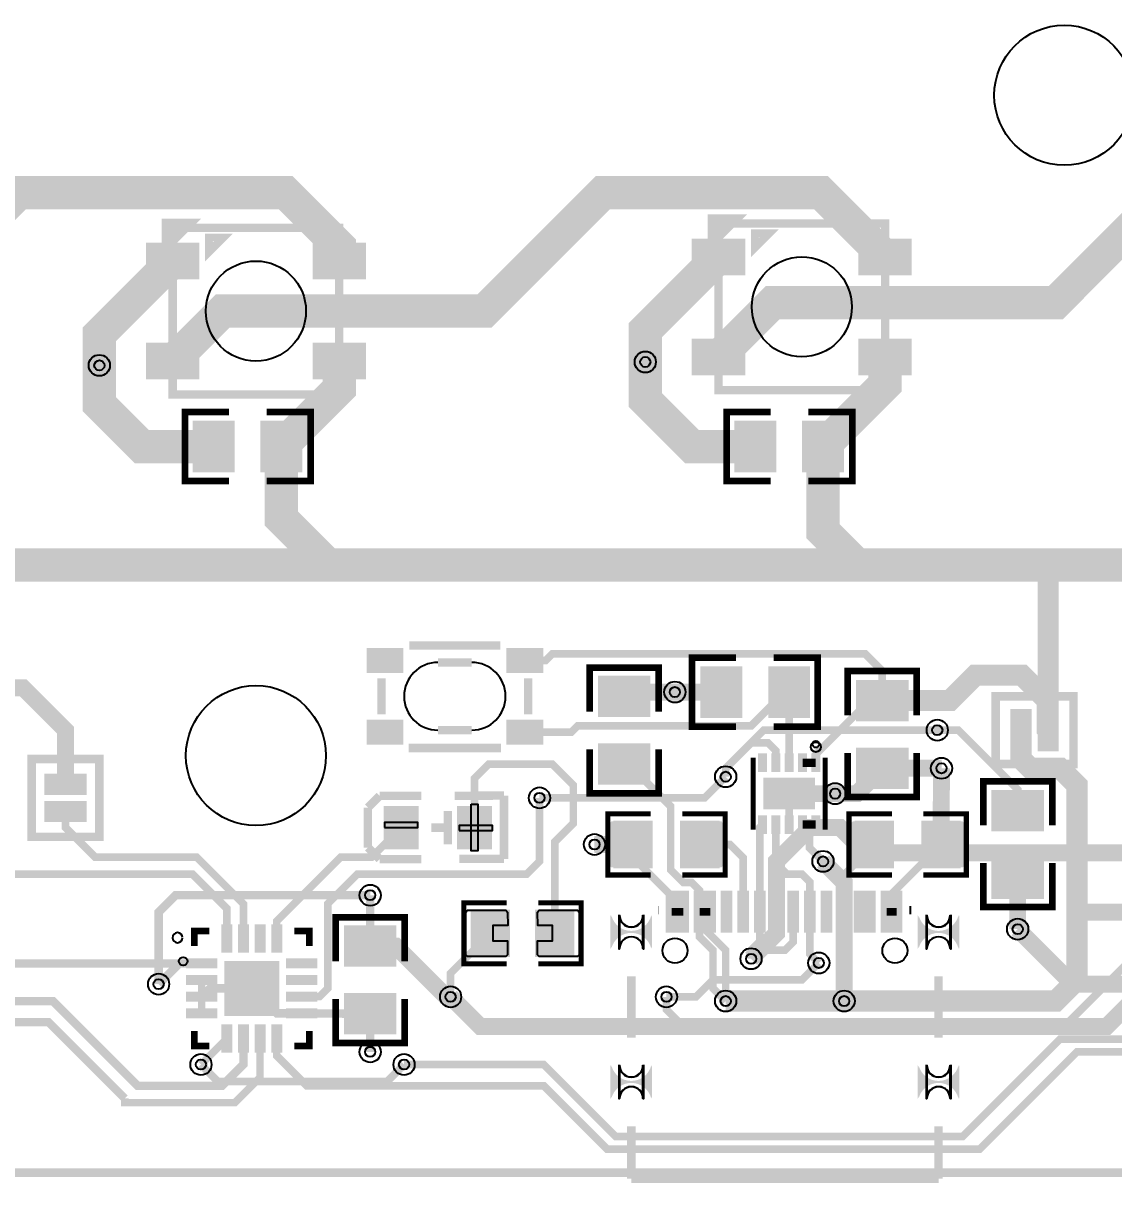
# Model space of a CAD drawing. Extents: x -5 to 8273, y -8280 to 5.
# Drawn here: x 3230 to 4519, y -8280 to -6910 of the extents above; entities that cross this region are included whole.
import ezdxf

# ---------------------------------------------------------------- set-up
doc = ezdxf.new("R2010")
doc.units = 9
for name, color, linetype, true_color in [('BoardOutLine', 7, 'Continuous', 0xff00ff), ('BottomLayer', 7, 'Continuous', 0x0000ff), ('BottomSolderMaskLayer', 7, 'Continuous', 0xaa00ff), ('Document', 7, 'Continuous', 0xffffff), ('Hole', 7, 'Continuous', 0x222222), ('Multi-Layer', 7, 'Continuous', 0xc0c0c0), ('TopLayer', 7, 'Continuous', 0xff0000), ('TopPasteMaskLayer', 7, 'Continuous', 0x808080), ('TopSilkLayer', 7, 'Continuous', 0xffcc00), ('TopSolderMaskLayer', 7, 'Continuous', 0x800080)]:
    doc.layers.add(name, color=color, linetype=linetype, true_color=true_color)

msp = doc.modelspace()

# ---------------------------------------------------------------- hatches: boundary and pattern name
at = {"layer": 'BottomSolderMaskLayer'}
for points in [[(3973.1, -7963.2, -0.785398), (3923.9, -7963.2), (3923.9, -8003.5, -0.785398), (3973.1, -8003.5)], [(4336.1, -7963.2, -0.785398), (4286.9, -7963.2), (4286.9, -8003.5, -0.785398), (4336.1, -8003.5)], [(3973.1, -8140.4, -0.785398), (3923.9, -8140.4), (3923.9, -8180.6, -0.785398), (3973.1, -8180.6)], [(4336.1, -8140.4, -0.785398), (4286.9, -8140.4), (4286.9, -8180.6, -0.785398), (4336.1, -8180.6)]]:
    msp.add_hatch(color=256, dxfattribs=at).paths.add_polyline_path(points)
at = {"layer": 'Multi-Layer'}
for points in [[(3972.1, -7963.6, -0.785398), (3924.9, -7963.6), (3924.9, -8003, -0.785398), (3972.1, -8003)], [(4335.1, -7963.6, -0.785398), (4287.9, -7963.6), (4287.9, -8003, -0.785398), (4335.1, -8003)], [(3972.1, -8140.8, -0.785398), (3924.9, -8140.8), (3924.9, -8180.2, -0.785398), (3972.1, -8180.2)], [(4335.1, -8140.8, -0.785398), (4287.9, -8140.8), (4287.9, -8180.2, -0.785398), (4335.1, -8180.2)]]:
    msp.add_hatch(color=256, dxfattribs=at).paths.add_polyline_path(points)
at = {"layer": 'TopLayer'}
for points in [[(3436.1, -7210.6), (3377, -7210.6), (3377, -7171.3), (3436.1, -7171.3)], [(3632.9, -7210.6), (3573.9, -7210.6), (3573.9, -7171.3), (3632.9, -7171.3)], [(4081.1, -7205.6), (4022, -7205.6), (4022, -7166.3), (4081.1, -7166.3)], [(4277.9, -7205.6), (4218.9, -7205.6), (4218.9, -7166.3), (4277.9, -7166.3)], [(4081.1, -7323.7), (4022, -7323.7), (4022, -7284.4), (4081.1, -7284.4)], [(4277.9, -7323.7), (4218.9, -7323.7), (4218.9, -7284.4), (4277.9, -7284.4)], [(3436.1, -7328.7), (3377, -7328.7), (3377, -7289.4), (3436.1, -7289.4)], [(3632.9, -7328.7), (3573.9, -7328.7), (3573.9, -7289.4), (3632.9, -7289.4)], [(3477.8, -7438.5), (3432.2, -7438.5), (3432.2, -7381.5), (3477.8, -7381.5)], [(3557.8, -7438.5), (3512.2, -7438.5), (3512.2, -7381.5), (3557.8, -7381.5)], [(4117.8, -7438.5), (4072.2, -7438.5), (4072.2, -7381.5), (4117.8, -7381.5)], [(4197.8, -7438.5), (4152.2, -7438.5), (4152.2, -7381.5), (4197.8, -7381.5)], [(3636.7, -7648.9), (3678, -7648.9), (3678, -7676.5), (3636.7, -7676.5)], [(3802, -7648.9), (3843.3, -7648.9), (3843.3, -7676.5), (3802, -7676.5)], [(3911.5, -7727.8), (3911.5, -7682.2), (3968.5, -7682.2), (3968.5, -7727.8)], [(4032.2, -7671.5), (4077.8, -7671.5), (4077.8, -7728.5), (4032.2, -7728.5)], [(4112.2, -7671.5), (4157.8, -7671.5), (4157.8, -7728.5), (4112.2, -7728.5)], [(4273.5, -7687.2), (4273.5, -7732.8), (4216.5, -7732.8), (4216.5, -7687.2)], [(4421.5, -7770), (4396.5, -7770), (4396.5, -7720), (4421.5, -7720)], [(4453.5, -7770), (4428.5, -7770), (4428.5, -7720), (4453.5, -7720)], [(3636.7, -7733.5), (3678, -7733.5), (3678, -7761.1), (3636.7, -7761.1)], [(3802, -7733.5), (3843.3, -7733.5), (3843.3, -7761.1), (3802, -7761.1)], [(3911.5, -7807.8), (3911.5, -7762.2), (3968.5, -7762.2), (3968.5, -7807.8)], [(4107.9, -7773.5), (4107.9, -7793.4), (4099.1, -7793.4), (4099.1, -7773.5)], [(4123.7, -7773.5), (4123.7, -7793.4), (4114.8, -7793.4), (4114.8, -7773.5)], [(4139.4, -7773.5), (4139.4, -7793.4), (4130.6, -7793.4), (4130.6, -7773.5)], [(4155.2, -7773.5), (4155.2, -7793.4), (4146.3, -7793.4), (4146.3, -7773.5)], [(4170.9, -7773.5), (4170.9, -7793.4), (4162.1, -7793.4), (4162.1, -7773.5)], [(4273.5, -7767.2), (4273.5, -7812.8), (4216.5, -7812.8), (4216.5, -7767.2)], [(3255, -7821.5), (3255, -7796.5), (3305, -7796.5), (3305, -7821.5)], [(4164.5, -7802.3), (4164.5, -7837.7), (4105.5, -7837.7), (4105.5, -7802.3)], [(4433.5, -7817.2), (4433.5, -7862.8), (4376.5, -7862.8), (4376.5, -7817.2)], [(3255, -7853.5), (3255, -7828.5), (3305, -7828.5), (3305, -7853.5)], [(3696.4, -7884.6), (3657, -7884.6), (3657, -7835.4), (3696.4, -7835.4)], [(3783, -7884.6), (3743.6, -7884.6), (3743.6, -7835.4), (3783, -7835.4)], [(4107.9, -7866.5), (4107.9, -7846.6), (4099.1, -7846.6), (4099.1, -7866.5)], [(4123.7, -7866.5), (4123.7, -7846.6), (4114.8, -7846.6), (4114.8, -7866.5)], [(4139.4, -7866.5), (4139.4, -7846.6), (4130.6, -7846.6), (4130.6, -7866.5)], [(4155.2, -7866.5), (4155.2, -7846.6), (4146.3, -7846.6), (4146.3, -7866.5)], [(4170.9, -7866.5), (4170.9, -7846.6), (4162.1, -7846.6), (4162.1, -7866.5)], [(3972.9, -7907.1), (3972.9, -7852.9), (3928.3, -7852.9), (3928.3, -7907.1)], [(4007.1, -7907.1), (4007.1, -7852.9), (4051.7, -7852.9), (4051.7, -7907.1)], [(4257.9, -7852.9), (4257.9, -7907.1), (4213.3, -7907.1), (4213.3, -7852.9)], [(4292.1, -7852.9), (4292.1, -7907.1), (4336.7, -7907.1), (4336.7, -7852.9)], [(4433.5, -7897.2), (4433.5, -7942.8), (4376.5, -7942.8), (4376.5, -7897.2)], [(3990.2, -7935.7), (4002, -7935.7), (4002, -7983.3), (3990.2, -7983.3)], [(4004, -7935.7), (4015.8, -7935.7), (4015.8, -7983.3), (4004, -7983.3)], [(4023.3, -7935.7), (4035.1, -7935.7), (4035.1, -7983.3), (4023.3, -7983.3)], [(4035.9, -7935.7), (4047.7, -7935.7), (4047.7, -7983.3), (4035.9, -7983.3)], [(4055.2, -7935.7), (4067, -7935.7), (4067, -7983.3), (4055.2, -7983.3)], [(4074.9, -7935.7), (4086.7, -7935.7), (4086.7, -7983.3), (4074.9, -7983.3)], [(4094.6, -7935.7), (4106.4, -7935.7), (4106.4, -7983.3), (4094.6, -7983.3)], [(4114.3, -7935.7), (4126.1, -7935.7), (4126.1, -7983.3), (4114.3, -7983.3)], [(4133.9, -7935.7), (4145.7, -7935.7), (4145.7, -7983.3), (4133.9, -7983.3)], [(4153.6, -7935.7), (4165.4, -7935.7), (4165.4, -7983.3), (4153.6, -7983.3)], [(4173.3, -7935.7), (4185.1, -7935.7), (4185.1, -7983.3), (4173.3, -7983.3)], [(4193, -7935.7), (4204.8, -7935.7), (4204.8, -7983.3), (4193, -7983.3)], [(4212.3, -7935.7), (4224.1, -7935.7), (4224.1, -7983.3), (4212.3, -7983.3)], [(4224.5, -7935.7), (4236.3, -7935.7), (4236.3, -7983.3), (4224.5, -7983.3)], [(4244.2, -7935.7), (4256, -7935.7), (4256, -7983.3), (4244.2, -7983.3)], [(4256, -7935.7), (4267.8, -7935.7), (4267.8, -7983.3), (4256, -7983.3)], [(3804.3, -8012.1), (3804.3, -7957.9), (3759.7, -7957.9), (3759.7, -8012.1)], [(3835.7, -8012.1), (3835.7, -7957.9), (3880.3, -7957.9), (3880.3, -8012.1)], [(3465, -7975.2), (3476, -7975.2), (3476, -8006.7), (3465, -8006.7)], [(3484.7, -7975.2), (3495.7, -7975.2), (3495.7, -8006.7), (3484.7, -8006.7)], [(3504.3, -7975.2), (3515.3, -7975.2), (3515.3, -8006.7), (3504.3, -8006.7)], [(3524, -7975.2), (3535, -7975.2), (3535, -8006.7), (3524, -8006.7)], [(3611.5, -8022.8), (3611.5, -7977.2), (3668.5, -7977.2), (3668.5, -8022.8)], [(3425.2, -8026), (3425.2, -8015), (3456.7, -8015), (3456.7, -8026)], [(3468.5, -8018.5), (3531.5, -8018.5), (3531.5, -8081.5), (3468.5, -8081.5)], [(3543.3, -8026), (3543.3, -8015), (3574.8, -8015), (3574.8, -8026)], [(3425.2, -8045.7), (3425.2, -8034.7), (3456.7, -8034.7), (3456.7, -8045.7)], [(3543.3, -8045.7), (3543.3, -8034.7), (3574.8, -8034.7), (3574.8, -8045.7)], [(3425.2, -8065.3), (3425.2, -8054.3), (3456.7, -8054.3), (3456.7, -8065.3)], [(3543.3, -8065.3), (3543.3, -8054.3), (3574.8, -8054.3), (3574.8, -8065.3)], [(3611.5, -8102.8), (3611.5, -8057.2), (3668.5, -8057.2), (3668.5, -8102.8)], [(3425.2, -8085), (3425.2, -8074), (3456.7, -8074), (3456.7, -8085)], [(3543.3, -8085), (3543.3, -8074), (3574.8, -8074), (3574.8, -8085)], [(3465, -8093.3), (3476, -8093.3), (3476, -8124.8), (3465, -8124.8)], [(3484.7, -8093.3), (3495.7, -8093.3), (3495.7, -8124.8), (3484.7, -8124.8)], [(3504.3, -8093.3), (3515.3, -8093.3), (3515.3, -8124.8), (3504.3, -8124.8)], [(3524, -8093.3), (3535, -8093.3), (3535, -8124.8), (3524, -8124.8)]]:
    msp.add_hatch(color=256, dxfattribs=at).paths.add_polyline_path(points)
at = {"layer": 'TopPasteMaskLayer'}
for points in [[(3436.1, -7210.6), (3377, -7210.6), (3377, -7171.3), (3436.1, -7171.3)], [(3632.9, -7210.6), (3573.9, -7210.6), (3573.9, -7171.3), (3632.9, -7171.3)], [(4081.1, -7205.6), (4022, -7205.6), (4022, -7166.3), (4081.1, -7166.3)], [(4277.9, -7205.6), (4218.9, -7205.6), (4218.9, -7166.3), (4277.9, -7166.3)], [(4081.1, -7323.7), (4022, -7323.7), (4022, -7284.4), (4081.1, -7284.4)], [(4277.9, -7323.7), (4218.9, -7323.7), (4218.9, -7284.4), (4277.9, -7284.4)], [(3436.1, -7328.7), (3377, -7328.7), (3377, -7289.4), (3436.1, -7289.4)], [(3632.9, -7328.7), (3573.9, -7328.7), (3573.9, -7289.4), (3632.9, -7289.4)], [(3477.8, -7438.5), (3432.2, -7438.5), (3432.2, -7381.5), (3477.8, -7381.5)], [(3557.8, -7438.5), (3512.2, -7438.5), (3512.2, -7381.5), (3557.8, -7381.5)], [(4117.8, -7438.5), (4072.2, -7438.5), (4072.2, -7381.5), (4117.8, -7381.5)], [(4197.8, -7438.5), (4152.2, -7438.5), (4152.2, -7381.5), (4197.8, -7381.5)], [(3636.7, -7648.9), (3678, -7648.9), (3678, -7676.5), (3636.7, -7676.5)], [(3802, -7648.9), (3843.3, -7648.9), (3843.3, -7676.5), (3802, -7676.5)], [(3911.5, -7727.8), (3911.5, -7682.2), (3968.5, -7682.2), (3968.5, -7727.8)], [(4032.2, -7671.5), (4077.8, -7671.5), (4077.8, -7728.5), (4032.2, -7728.5)], [(4112.2, -7671.5), (4157.8, -7671.5), (4157.8, -7728.5), (4112.2, -7728.5)], [(4273.5, -7687.2), (4273.5, -7732.8), (4216.5, -7732.8), (4216.5, -7687.2)], [(3636.7, -7733.5), (3678, -7733.5), (3678, -7761.1), (3636.7, -7761.1)], [(3802, -7733.5), (3843.3, -7733.5), (3843.3, -7761.1), (3802, -7761.1)], [(3911.5, -7807.8), (3911.5, -7762.2), (3968.5, -7762.2), (3968.5, -7807.8)], [(4107.9, -7773.5), (4107.9, -7793.4), (4099.1, -7793.4), (4099.1, -7773.5)], [(4123.7, -7773.5), (4123.7, -7793.4), (4114.8, -7793.4), (4114.8, -7773.5)], [(4139.4, -7773.5), (4139.4, -7793.4), (4130.6, -7793.4), (4130.6, -7773.5)], [(4155.2, -7773.5), (4155.2, -7793.4), (4146.3, -7793.4), (4146.3, -7773.5)], [(4170.9, -7773.5), (4170.9, -7793.4), (4162.1, -7793.4), (4162.1, -7773.5)], [(4273.5, -7767.2), (4273.5, -7812.8), (4216.5, -7812.8), (4216.5, -7767.2)], [(4164.5, -7802.3), (4164.5, -7837.7), (4105.5, -7837.7), (4105.5, -7802.3)], [(4433.5, -7817.2), (4433.5, -7862.8), (4376.5, -7862.8), (4376.5, -7817.2)], [(3696.4, -7884.6), (3657, -7884.6), (3657, -7835.4), (3696.4, -7835.4)], [(3783, -7884.6), (3743.6, -7884.6), (3743.6, -7835.4), (3783, -7835.4)], [(4107.9, -7866.5), (4107.9, -7846.6), (4099.1, -7846.6), (4099.1, -7866.5)], [(4123.7, -7866.5), (4123.7, -7846.6), (4114.8, -7846.6), (4114.8, -7866.5)], [(4139.4, -7866.5), (4139.4, -7846.6), (4130.6, -7846.6), (4130.6, -7866.5)], [(4155.2, -7866.5), (4155.2, -7846.6), (4146.3, -7846.6), (4146.3, -7866.5)], [(4170.9, -7866.5), (4170.9, -7846.6), (4162.1, -7846.6), (4162.1, -7866.5)], [(3923.1, -7905.2), (3923.1, -7854.8), (3925, -7852.8), (3970.3, -7852.8), (3972.3, -7854.8), (3972.5, -7870.9), (3954.8, -7870.9), (3954.8, -7888.7), (3972.1, -7888.7), (3972.3, -7905.2), (3970.3, -7907.2), (3925, -7907.2)], [(4007.7, -7905.2), (4007.7, -7888.7), (4025.2, -7888.7), (4025.2, -7870.9), (4007.9, -7870.9), (4007.7, -7854.8), (4009.7, -7852.8), (4055, -7852.8), (4056.9, -7854.8), (4056.9, -7905.2), (4055, -7907.2), (4009.7, -7907.2)], [(4257.3, -7854.8), (4257.3, -7871.3), (4239.8, -7871.3), (4239.8, -7889.1), (4257.1, -7889.1), (4257.3, -7905.2), (4255.3, -7907.2), (4210, -7907.2), (4208.1, -7905.2), (4208.1, -7854.8), (4210, -7852.8), (4255.3, -7852.8)], [(4341.9, -7854.8), (4341.9, -7905.2), (4340, -7907.2), (4294.7, -7907.2), (4292.7, -7905.2), (4292.5, -7889.1), (4310.2, -7889.1), (4310.2, -7871.3), (4292.9, -7871.3), (4292.7, -7854.8), (4294.7, -7852.8), (4340, -7852.8)], [(4433.5, -7897.2), (4433.5, -7942.8), (4376.5, -7942.8), (4376.5, -7897.2)], [(3990.2, -7935.7), (4002, -7935.7), (4002, -7983.3), (3990.2, -7983.3)], [(4004, -7935.7), (4015.8, -7935.7), (4015.8, -7983.3), (4004, -7983.3)], [(4023.3, -7935.7), (4035.1, -7935.7), (4035.1, -7983.3), (4023.3, -7983.3)], [(4035.9, -7935.7), (4047.7, -7935.7), (4047.7, -7983.3), (4035.9, -7983.3)], [(4055.2, -7935.7), (4067, -7935.7), (4067, -7983.3), (4055.2, -7983.3)], [(4074.9, -7935.7), (4086.7, -7935.7), (4086.7, -7983.3), (4074.9, -7983.3)], [(4094.6, -7935.7), (4106.4, -7935.7), (4106.4, -7983.3), (4094.6, -7983.3)], [(4114.3, -7935.7), (4126.1, -7935.7), (4126.1, -7983.3), (4114.3, -7983.3)], [(4133.9, -7935.7), (4145.7, -7935.7), (4145.7, -7983.3), (4133.9, -7983.3)], [(4153.6, -7935.7), (4165.4, -7935.7), (4165.4, -7983.3), (4153.6, -7983.3)], [(4173.3, -7935.7), (4185.1, -7935.7), (4185.1, -7983.3), (4173.3, -7983.3)], [(4193, -7935.7), (4204.8, -7935.7), (4204.8, -7983.3), (4193, -7983.3)], [(4212.3, -7935.7), (4224.1, -7935.7), (4224.1, -7983.3), (4212.3, -7983.3)], [(4224.5, -7935.7), (4236.3, -7935.7), (4236.3, -7983.3), (4224.5, -7983.3)], [(4244.2, -7935.7), (4256, -7935.7), (4256, -7983.3), (4244.2, -7983.3)], [(4256, -7935.7), (4267.8, -7935.7), (4267.8, -7983.3), (4256, -7983.3)], [(3476, -8006.7), (3476, -7975.2), (3465, -7975.2), (3465, -8006.7)], [(3495.7, -8006.7), (3495.7, -7975.2), (3484.7, -7975.2), (3484.7, -8006.7)], [(3504.3, -7975.2), (3504.3, -8006.7), (3515.3, -8006.7), (3515.3, -7975.2)], [(3524, -7975.2), (3524, -8006.7), (3535, -8006.7), (3535, -7975.2)], [(3611.5, -8022.8), (3611.5, -7977.2), (3668.5, -7977.2), (3668.5, -8022.8)], [(3425.2, -8015), (3425.2, -8026), (3456.7, -8026), (3456.7, -8015)], [(3525.2, -8075.2), (3525.2, -8024.8), (3474.8, -8024.8), (3474.8, -8075.2)], [(3574.8, -8026), (3574.8, -8015), (3543.3, -8015), (3543.3, -8026)], [(3425.2, -8034.7), (3425.2, -8045.7), (3456.7, -8045.7), (3456.7, -8034.7)], [(3574.8, -8045.7), (3574.8, -8034.7), (3543.3, -8034.7), (3543.3, -8045.7)], [(3425.2, -8054.3), (3425.2, -8065.3), (3456.7, -8065.3), (3456.7, -8054.3)], [(3574.8, -8065.3), (3574.8, -8054.3), (3543.3, -8054.3), (3543.3, -8065.3)], [(3611.5, -8102.8), (3611.5, -8057.2), (3668.5, -8057.2), (3668.5, -8102.8)], [(3456.7, -8085), (3456.7, -8074), (3425.2, -8074), (3425.2, -8085)], [(3574.8, -8085), (3574.8, -8074), (3543.3, -8074), (3543.3, -8085)], [(3465, -8093.3), (3465, -8124.8), (3476, -8124.8), (3476, -8093.3)], [(3484.7, -8093.3), (3484.7, -8124.8), (3495.7, -8124.8), (3495.7, -8093.3)], [(3504.3, -8093.3), (3504.3, -8124.8), (3515.3, -8124.8), (3515.3, -8093.3)], [(3535, -8124.8), (3535, -8093.3), (3524, -8093.3), (3524, -8124.8)]]:
    msp.add_hatch(color=256, dxfattribs=at).paths.add_polyline_path(points)
at = {"layer": 'TopSolderMaskLayer'}
for points in [[(3438.1, -7212.6), (3375, -7212.6), (3375, -7169.3), (3438.1, -7169.3)], [(3634.9, -7212.6), (3571.9, -7212.6), (3571.9, -7169.3), (3634.9, -7169.3)], [(4083.1, -7207.6), (4020, -7207.6), (4020, -7164.3), (4083.1, -7164.3)], [(4279.9, -7207.6), (4216.9, -7207.6), (4216.9, -7164.3), (4279.9, -7164.3)], [(4083.1, -7325.7), (4020, -7325.7), (4020, -7282.4), (4083.1, -7282.4)], [(4279.9, -7325.7), (4216.9, -7325.7), (4216.9, -7282.4), (4279.9, -7282.4)], [(3438.1, -7330.7), (3375, -7330.7), (3375, -7287.4), (3438.1, -7287.4)], [(3634.9, -7330.7), (3571.9, -7330.7), (3571.9, -7287.4), (3634.9, -7287.4)], [(3479.8, -7440.5), (3430.2, -7440.5), (3430.2, -7379.5), (3479.8, -7379.5)], [(3559.8, -7440.5), (3510.2, -7440.5), (3510.2, -7379.5), (3559.8, -7379.5)], [(4119.8, -7440.5), (4070.2, -7440.5), (4070.2, -7379.5), (4119.8, -7379.5)], [(4199.8, -7440.5), (4150.2, -7440.5), (4150.2, -7379.5), (4199.8, -7379.5)], [(3635.7, -7647.9), (3679, -7647.9), (3679, -7677.5), (3635.7, -7677.5)], [(3801, -7647.9), (3844.4, -7647.9), (3844.4, -7677.5), (3801, -7677.5)], [(4030.2, -7669.5), (4079.8, -7669.5), (4079.8, -7730.5), (4030.2, -7730.5)], [(4110.2, -7669.5), (4159.8, -7669.5), (4159.8, -7730.5), (4110.2, -7730.5)], [(3909, -7729.4), (3909, -7680.6), (3971, -7680.6), (3971, -7729.4)], [(4276, -7685.6), (4276, -7734.4), (4214, -7734.4), (4214, -7685.6)], [(3635.7, -7732.5), (3679, -7732.5), (3679, -7762.1), (3635.7, -7762.1)], [(3801, -7732.5), (3844.4, -7732.5), (3844.4, -7762.1), (3801, -7762.1)], [(3909, -7809.4), (3909, -7760.6), (3971, -7760.6), (3971, -7809.4)], [(4276, -7765.6), (4276, -7814.4), (4214, -7814.4), (4214, -7765.6)], [(4108.9, -7772.5), (4108.9, -7794.4), (4098.1, -7794.4), (4098.1, -7772.5)], [(4124.7, -7772.5), (4124.7, -7794.4), (4113.8, -7794.4), (4113.8, -7772.5)], [(4140.4, -7772.5), (4140.4, -7794.4), (4129.6, -7794.4), (4129.6, -7772.5)], [(4156.2, -7772.5), (4156.2, -7794.4), (4145.3, -7794.4), (4145.3, -7772.5)], [(4171.9, -7772.5), (4171.9, -7794.4), (4161.1, -7794.4), (4161.1, -7772.5)], [(4165.5, -7801.3), (4165.5, -7838.7), (4104.5, -7838.7), (4104.5, -7801.3)], [(4436, -7815.6), (4436, -7864.4), (4374, -7864.4), (4374, -7815.6)], [(3697.4, -7885.6), (3656, -7885.6), (3656, -7834.4), (3697.4, -7834.4)], [(3784, -7885.6), (3742.6, -7885.6), (3742.6, -7834.4), (3784, -7834.4)], [(4108.9, -7867.5), (4108.9, -7845.6), (4098.1, -7845.6), (4098.1, -7867.5)], [(4124.7, -7867.5), (4124.7, -7845.6), (4113.8, -7845.6), (4113.8, -7867.5)], [(4140.4, -7867.5), (4140.4, -7845.6), (4129.6, -7845.6), (4129.6, -7867.5)], [(4156.2, -7867.5), (4156.2, -7845.6), (4145.3, -7845.6), (4145.3, -7867.5)], [(4171.9, -7867.5), (4171.9, -7845.6), (4161.1, -7845.6), (4161.1, -7867.5)], [(3973.9, -7908.1), (3973.9, -7851.9), (3927.3, -7851.9), (3927.3, -7908.1)], [(4006.1, -7908.1), (4006.1, -7851.9), (4052.7, -7851.9), (4052.7, -7908.1)], [(4258.9, -7851.9), (4258.9, -7908.1), (4212.3, -7908.1), (4212.3, -7851.9)], [(4291.1, -7851.9), (4291.1, -7908.1), (4337.7, -7908.1), (4337.7, -7851.9)], [(4436, -7895.6), (4436, -7944.4), (4374, -7944.4), (4374, -7895.6)], [(3989.2, -7934.7), (4003, -7934.7), (4003, -7984.3), (3989.2, -7984.3)], [(4003, -7934.7), (4016.8, -7934.7), (4016.8, -7984.3), (4003, -7984.3)], [(4022.3, -7934.7), (4036.1, -7934.7), (4036.1, -7984.3), (4022.3, -7984.3)], [(4034.9, -7934.7), (4048.7, -7934.7), (4048.7, -7984.3), (4034.9, -7984.3)], [(4054.2, -7934.7), (4068, -7934.7), (4068, -7984.3), (4054.2, -7984.3)], [(4073.9, -7934.7), (4087.7, -7934.7), (4087.7, -7984.3), (4073.9, -7984.3)], [(4093.6, -7934.7), (4107.4, -7934.7), (4107.4, -7984.3), (4093.6, -7984.3)], [(4113.3, -7934.7), (4127.1, -7934.7), (4127.1, -7984.3), (4113.3, -7984.3)], [(4132.9, -7934.7), (4146.7, -7934.7), (4146.7, -7984.3), (4132.9, -7984.3)], [(4152.6, -7934.7), (4166.4, -7934.7), (4166.4, -7984.3), (4152.6, -7984.3)], [(4172.3, -7934.7), (4186.1, -7934.7), (4186.1, -7984.3), (4172.3, -7984.3)], [(4192, -7934.7), (4205.8, -7934.7), (4205.8, -7984.3), (4192, -7984.3)], [(4211.3, -7934.7), (4225.1, -7934.7), (4225.1, -7984.3), (4211.3, -7984.3)], [(4223.5, -7934.7), (4237.3, -7934.7), (4237.3, -7984.3), (4223.5, -7984.3)], [(4243.2, -7934.7), (4257, -7934.7), (4257, -7984.3), (4243.2, -7984.3)], [(4255, -7934.7), (4268.8, -7934.7), (4268.8, -7984.3), (4255, -7984.3)], [(3805.3, -8013.1), (3805.3, -7956.9), (3758.7, -7956.9), (3758.7, -8013.1)], [(3834.7, -8013.1), (3834.7, -7956.9), (3881.3, -7956.9), (3881.3, -8013.1)], [(3973.1, -7963.2, -0.785398), (3923.9, -7963.2), (3923.9, -8003.5, -0.785398), (3973.1, -8003.5)], [(4336.1, -7963.2, -0.785398), (4286.9, -7963.2), (4286.9, -8003.5, -0.785398), (4336.1, -8003.5)], [(3464, -7974.2), (3477, -7974.2), (3477, -8007.7), (3464, -8007.7)], [(3483.7, -7974.2), (3496.7, -7974.2), (3496.7, -8007.7), (3483.7, -8007.7)], [(3503.3, -7974.2), (3516.3, -7974.2), (3516.3, -8007.7), (3503.3, -8007.7)], [(3523, -7974.2), (3536, -7974.2), (3536, -8007.7), (3523, -8007.7)], [(3609, -8024.4), (3609, -7975.6), (3671, -7975.6), (3671, -8024.4)], [(3422.4, -8026.4), (3422.4, -8014.6), (3459.5, -8014.6), (3459.5, -8026.4)], [(3467.5, -8017.5), (3532.5, -8017.5), (3532.5, -8082.5), (3467.5, -8082.5)], [(3540.5, -8026.4), (3540.5, -8014.6), (3577.6, -8014.6), (3577.6, -8026.4)], [(3422.4, -8046.1), (3422.4, -8034.3), (3459.5, -8034.3), (3459.5, -8046.1)], [(3540.5, -8046.1), (3540.5, -8034.3), (3577.6, -8034.3), (3577.6, -8046.1)], [(3422.4, -8065.7), (3422.4, -8053.9), (3459.5, -8053.9), (3459.5, -8065.7)], [(3540.5, -8065.7), (3540.5, -8053.9), (3577.6, -8053.9), (3577.6, -8065.7)], [(3609, -8104.4), (3609, -8055.6), (3671, -8055.6), (3671, -8104.4)], [(3422.4, -8085.4), (3422.4, -8073.6), (3459.5, -8073.6), (3459.5, -8085.4)], [(3540.5, -8085.4), (3540.5, -8073.6), (3577.6, -8073.6), (3577.6, -8085.4)], [(3464, -8092.3), (3477, -8092.3), (3477, -8125.8), (3464, -8125.8)], [(3483.7, -8092.3), (3496.7, -8092.3), (3496.7, -8125.8), (3483.7, -8125.8)], [(3503.3, -8092.3), (3516.3, -8092.3), (3516.3, -8125.8), (3503.3, -8125.8)], [(3523, -8092.3), (3536, -8092.3), (3536, -8125.8), (3523, -8125.8)], [(3973.1, -8140.4, -0.785398), (3923.9, -8140.4), (3923.9, -8180.6, -0.785398), (3973.1, -8180.6)], [(4336.1, -8140.4, -0.785398), (4286.9, -8140.4), (4286.9, -8180.6, -0.785398), (4336.1, -8180.6)]]:
    msp.add_hatch(color=256, dxfattribs=at).paths.add_polyline_path(points)

# ---------------------------------------------------------------- linework, layer by layer
at = {"layer": 'BoardOutLine', "const_width": 10}
msp.add_lwpolyline([(0, 0), (8267.7, 0), (8267.7, -8267.7), (0, -8267.7), (0, 0)], close=True, dxfattribs=at)
at = {"layer": 'BottomLayer'}
for points, const_width in [([(4310, -7745), (4105, -7745), (4060, -7790), (4060, -7800)], 9), ([(3840, -7825), (4035, -7825), (4060, -7800)], 9), ([(4675, -7960), (4675, -7950), (4615, -7890), (4225, -7890), (4195, -7860), (4160, -7860), (4120, -7900), (4120, -7985), (4090, -8015)], 20), ([(4175, -7900), (4200, -7925), (4200, -8065)], 20), ([(3390, -8045), (3390, -7960), (3410, -7940), (3640, -7940)], 10), ([(4405, -7980), (4470, -8045), (4560, -8045)], 20), ([(4170, -8020), (4150, -8040), (4045, -8040), (4025, -8060), (3990, -8060)], 9), ([(3735, -8060), (3770, -8095), (4510, -8095), (4560, -8045)], 20), ([(3440, -8140), (3460, -8160), (3660, -8160), (3680, -8140)], 9)]:
    msp.add_lwpolyline(points, dxfattribs=dict(at, const_width=const_width))
at = {"layer": 'BottomSolderMaskLayer'}
for points in [[(3934.1, -7963.2), (3934.1, -8003.5)], [(3962.9, -7963.2), (3962.9, -8003.5)], [(4297.1, -7963.2), (4297.1, -8003.5)], [(4325.9, -7963.2), (4325.9, -8003.5)], [(3934.1, -8140.4), (3934.1, -8180.6)], [(3962.9, -8140.4), (3962.9, -8180.6)], [(4297.1, -8140.4), (4297.1, -8180.6)], [(4325.9, -8140.4), (4325.9, -8180.6)]]:
    msp.add_lwpolyline(points, close=True, dxfattribs=at)
for centre, start, end in [((3948.5, -7963.2), 180, 0), ((4311.5, -7963.2), 180, 0), ((3948.5, -8003.5), 0, 180), ((4311.5, -8003.5), 0, 180), ((3948.5, -8140.4), 180, 0), ((4311.5, -8140.4), 180, 0), ((3948.5, -8180.6), 0, 180), ((4311.5, -8180.6), 0, 180)]:
    msp.add_arc(centre, 14.4, start, end, dxfattribs=at)
at = {"layer": 'Document'}
for points in [[(3759.4, -7832.4), (3767.2, -7832.4), (3767.2, -7887.6), (3759.4, -7887.6)], [(3657, -7860), (3696.4, -7860), (3696.4, -7854.1), (3657, -7854.1)], [(3745, -7863.7), (3784.4, -7863.7), (3784.4, -7857.8), (3745, -7857.8)]]:
    msp.add_lwpolyline(points, close=True, dxfattribs=at)
for centre, radius in [((4166.5, -7764.9), 5.91), ((3419, -8018), 5)]:
    msp.add_circle(centre, radius, dxfattribs=at)
at = {"layer": 'Hole'}
for centre in [(3320, -7314.1), (3965, -7310.1), (4000, -7700), (4310, -7745), (4315, -7790), (4060, -7800), (3840, -7825), (4189.3, -7820), (3905, -7880), (4175, -7900), (3640, -7940), (4405, -7980), (4090, -8015), (4170, -8020), (3390, -8045), (3735, -8060), (3990, -8060), (4060, -8065), (4200, -8065), (3640, -8125), (3440, -8140), (3680, -8140)]:
    msp.add_circle(centre, 6, dxfattribs=at)
at = {"layer": 'Multi-Layer'}
for points in [[(3934.7, -7963.6), (3934.7, -8003)], [(3962.3, -7963.6), (3962.3, -8003)], [(4297.7, -7963.6), (4297.7, -8003)], [(4325.3, -7963.6), (4325.3, -8003)], [(3934.7, -8140.8), (3934.7, -8180.2)], [(3962.3, -8140.8), (3962.3, -8180.2)], [(4297.7, -8140.8), (4297.7, -8180.2)], [(4325.3, -8140.8), (4325.3, -8180.2)]]:
    msp.add_lwpolyline(points, close=True, dxfattribs=at)
for centre, radius in [((4460, -6995), 82.7), ((3965, -7310.1), 12.5), ((3320, -7314.1), 12.5), ((3505, -7775), 82.7), ((4000, -7700), 12.5), ((4310, -7745), 12.5), ((4315, -7790), 12.5), ((4060, -7800), 12.5), ((4189.3, -7820), 12.5), ((3840, -7825), 12.5), ((3905, -7880), 12.5), ((4175, -7900), 12.5), ((3640, -7940), 12.5), ((4405, -7980), 12.5), ((4000.1, -8005.4), 14.8), ((4259.9, -8005.4), 14.8), ((4090, -8015), 12.5), ((4170, -8020), 12.5), ((3390, -8045), 12.5), ((3735, -8060), 12.5), ((3990, -8060), 12.5), ((4060, -8065), 12.5), ((4200, -8065), 12.5), ((3640, -8125), 12.5), ((3440, -8140), 12.5), ((3680, -8140), 12.5)]:
    msp.add_circle(centre, radius, dxfattribs=at)
for centre, start, end in [((3948.5, -7963.6), 180, 0), ((4311.5, -7963.6), 180, 0), ((3948.5, -8003), 0, 180), ((4311.5, -8003), 0, 180), ((3948.5, -8140.8), 180, 0), ((4311.5, -8140.8), 180, 0), ((3948.5, -8180.2), 0, 180), ((4311.5, -8180.2), 0, 180)]:
    msp.add_arc(centre, 13.8, start, end, dxfattribs=at)
at = {"layer": 'TopLayer'}
for points, const_width in [([(3280, -7809), (3280, -7745), (3230, -7695), (2460, -7695), (2390, -7625), (740, -7625), (665, -7700), (665, -7900), (565, -8000), (320, -8000), (225, -7905), (225, -6750), (140, -6665), (140, -3970), (235, -3875), (235, -2555)], 20), ([(3603.4, -7190.9), (3603.4, -7173.4), (3540, -7110), (3225, -7110), (3100, -7235), (2820.6, -7235), (2761.6, -7294)], 39.4), ([(4248.4, -7185.9), (4172.5, -7110), (3915, -7110), (3775, -7250), (3465.6, -7250), (3406.6, -7309)], 39.4), ([(4843.4, -7190.9), (4843.4, -7173.4), (4790, -7120), (4570, -7120), (4450, -7240), (4115.6, -7240), (4051.6, -7304)], 39.4), ([(3320, -7314.1), (3320, -7277.5), (3406.6, -7190.9)], 39.4), ([(3965, -7310.1), (3965, -7272.5), (4051.6, -7185.9)], 39.4), ([(4175, -7410), (4248.4, -7336.6), (4248.4, -7304)], 39.4), ([(3455, -7410), (3370, -7410), (3320, -7360), (3320, -7314.1)], 39.4), ([(3535, -7410), (3603.4, -7341.6), (3603.4, -7309)], 39.4), ([(4095, -7410), (4020, -7410), (3965, -7355), (3965, -7310.1)], 39.4), ([(3590, -7550), (2920, -7550), (2895, -7525), (2895, -7400)], 39.4), ([(4215, -7550), (3590, -7550), (3535, -7495), (3535, -7410)], 39.4), ([(4860, -7550), (4215, -7550), (4175, -7510), (4175, -7410)], 39.4), ([(4441, -7745), (4441, -7550)], 25), ([(3822.7, -7662.7), (3847.3, -7662.7), (3855, -7655), (4225, -7655), (4245, -7675), (4245, -7710)], 9), ([(4245, -7710), (4325, -7710), (4355, -7680), (4410, -7680), (4440, -7710), (4440, -7744), (4441, -7745)], 25), ([(3822.7, -7747.3), (3877.7, -7747.3), (3885, -7740), (4090, -7740), (4130, -7700), (4135, -7700)], 9), ([(3940, -7705), (3945, -7700), (4000, -7700)], 20), ([(4055, -7700), (4000, -7700)], 20), ([(4135, -7700), (4135, -7783.5)], 9), ([(4166.5, -7783.5), (4166.5, -7773.5), (4230, -7710), (4245, -7710)], 9), ([(4409, -7745), (4409, -7779), (4420, -7790), (4455, -7790), (4475, -7810), (4475, -8040), (4450, -8065), (4200, -8065)], 25), ([(4405, -7840), (4405, -7815), (4335, -7745), (4310, -7745)], 9), ([(4119.2, -7783.5), (4119.2, -7769.2), (4110, -7760), (4090, -7760), (4060, -7790), (4060, -7800)], 9), ([(4150.8, -7783.5), (4166.5, -7783.5)], 10), ([(4150.8, -7783.5), (4166.5, -7783.5)], 10), ([(4189.3, -7820), (4215, -7820), (4245, -7790)], 20), ([(4245, -7790), (4315, -7790)], 20), ([(4314.4, -7880), (4315, -7790)], 20), ([(3858, -7985), (3858, -7877), (3880, -7855), (3880, -7810), (3855, -7785), (3780, -7785), (3763.3, -7801.7), (3763.3, -7860)], 9), ([(4029.2, -7959.5), (4029.2, -7934.2), (4020, -7925), (4010, -7925), (3995, -7910), (3995, -7835), (3945, -7785), (3940, -7785)], 9), ([(3559.1, -8059.8), (3580.2, -8059.8), (3590, -8050), (3590, -7950), (3625, -7915), (3825, -7915), (3840, -7900), (3840, -7825)], 9), ([(4135, -7820), (4189.3, -7820)], 20), ([(4135, -7856.5), (4135, -7820)], 9), ([(3470.5, -7990.9), (3470.5, -7955.5), (3430, -7915), (3215, -7915), (3190, -7890), (3190, -7851), (3180, -7841)], 9), ([(3280, -7841), (3280, -7860), (3315, -7895), (3435, -7895), (3490.2, -7950.2), (3490.2, -7990.9)], 9), ([(3529.5, -7991), (3529.5, -7970.5), (3605, -7895), (3641.7, -7895), (3676.7, -7860)], 9), ([(4103.5, -7856.5), (4100.5, -7859.6), (4100.5, -7959.5)], 9), ([(4120, -7960), (4119, -7857)], 9), ([(4150.8, -7856.5), (4166.5, -7856.5)], 10), ([(4150.8, -7856.5), (4158.9, -7856.5), (4158.9, -7883.9), (4175, -7900)], 9), ([(3950.6, -7880), (3905, -7880)], 20), ([(3996.1, -7959.5), (3996.1, -7941.1), (3950.6, -7895.6), (3950.6, -7880)], 9), ([(4029.4, -7880), (4065, -7880), (4080.8, -7895.8), (4080.8, -7959.5)], 9), ([(4235.6, -7880), (4198.9, -7916.7), (4198.9, -7959.5)], 9), ([(4250.1, -7959.5), (4250.1, -7944.3), (4314.4, -7880)], 9), ([(4159.5, -7959.5), (4159.5, -7924.5), (4150, -7915), (4132.2, -7915), (4119.6, -7902.5)], 9), ([(4405, -7980), (4405, -7920)], 20), ([(3529.5, -8109.1), (3529.5, -8129.5), (3565, -8165), (3845, -8165), (3920, -8240), (4360, -8240), (4475, -8125), (5475, -8125), (5495, -8105), (6380, -8105), (6480, -8205), (6695, -8205), (6775, -8125), (6775, -7945), (6755, -7925), (6752.4, -7927.6), (6709.4, -7927.6)], 9), ([(3640, -8000), (3640, -7940)], 10), ([(3990, -8060), (3990, -8075), (4005, -8090), (4465, -8090), (4545, -8010), (4725, -8010), (4775, -7960)], 9), ([(3996.1, -7959.5), (3996.1, -7959.5), (4009.9, -7959.5)], 9), ([(4029.2, -7959.5), (4029.2, -7959.5), (4041.8, -7959.5)], 9), ([(4029.2, -7959.5), (4029.2, -7989.2), (4045, -8005), (4045, -8050), (4060, -8065)], 9), ([(4029.2, -7959.5), (4029.2, -7974.2), (4060, -8005), (4060, -8065)], 9), ([(4139.8, -7959.5), (4139.8, -7995.2), (4130, -8005), (4110, -8005), (4100.5, -7994.5), (4100.5, -7959.5)], 9), ([(4159.5, -7959.5), (4159.5, -8009.5), (4170, -8020)], 9), ([(4250.1, -7959.5), (4250.1, -7959.5), (4261.9, -7959.5)], 9), ([(4575, -7960), (4475, -7960)], 20), ([(3735, -8060), (3735, -8032), (3782, -7985)], 9), ([(3440.9, -8020.5), (3020.5, -8020.5), (2995, -7995), (2930, -7995), (2900, -8025), (2900, -8070)], 10), ([(3640, -8000), (3670, -8000), (3730, -8060), (3735, -8060)], 20), ([(4090, -8015), (4090, -8005), (4100.5, -7994.5)], 9), ([(2970, -8030), (2970, -8075), (2985, -8090), (3260, -8090), (3350, -8180)], 10), ([(3390, -8045), (3414.5, -8020.5), (3440.9, -8020.5)], 10), ([(3440.9, -8040.2), (3440.9, -8059.8)], 9), ([(3440.9, -8059.8), (3450.7, -8050), (3500, -8050)], 10), ([(3559.1, -8079.5), (3529.5, -8079.5), (3500, -8050)], 10), ([(4200, -8065), (4060, -8065)], 25), ([(3490.2, -8109.1), (3490.2, -8139.8), (3465, -8165), (3365, -8165), (3265, -8065), (3000, -8065)], 10), ([(3440.9, -8059.8), (3440.9, -8079.5)], 9), ([(3559.1, -8079.5), (3640, -8080)], 10), ([(3640, -8080), (3640, -8125)], 10), ([(3680, -8140), (3845, -8140), (3930, -8225), (4340, -8225), (4455, -8110), (5355, -8110), (5355, -8075)], 9), ([(3509.8, -8109.1), (3509.8, -8155.2), (3480, -8185), (3350, -8185), (3350, -8180)], 9), ([(3470.5, -8109.1), (3470.5, -8109.5), (3440, -8140)], 9)]:
    msp.add_lwpolyline(points, dxfattribs=dict(at, const_width=const_width))
at = {"layer": 'TopPasteMaskLayer'}
for points in [[(3753.1, -8010.2), (3753.1, -7959.8), (3755, -7957.8), (3800.3, -7957.8), (3802.3, -7959.8), (3802.5, -7975.9), (3784.8, -7975.9), (3784.8, -7993.7), (3802.1, -7993.7), (3802.3, -8010.2), (3800.3, -8012.2), (3755, -8012.2)], [(3837.7, -8010.2), (3837.7, -7993.7), (3855.2, -7993.7), (3855.2, -7975.9), (3837.9, -7975.9), (3837.7, -7959.8), (3839.7, -7957.8), (3885, -7957.8), (3886.9, -7959.8), (3886.9, -8010.2), (3885, -8012.2), (3839.7, -8012.2)]]:
    msp.add_lwpolyline(points, close=True, dxfattribs=at)
at = {"layer": 'TopSilkLayer', "const_width": 10}
for points in [[(4043.7, -7170.2), (4043.7, -7140.7), (4073.3, -7140.7), (4043.7, -7170.2)], [(3398.7, -7175.2), (3398.7, -7145.7), (3428.3, -7145.7), (3398.7, -7175.2)], [(3603.4, -7348.4), (3406.6, -7348.4), (3406.6, -7151.6), (3603.4, -7151.6), (3603.4, -7348.4)], [(4248.4, -7343.4), (4051.6, -7343.4), (4051.6, -7146.6), (4248.4, -7146.6), (4248.4, -7343.4)], [(3449.9, -7179.1), (3449.9, -7163.4), (3465.7, -7163.4), (3449.9, -7179.1)], [(4094.9, -7174.1), (4094.9, -7158.4), (4110.7, -7158.4), (4094.9, -7174.1)], [(4471, -7785), (4379, -7785), (4379, -7705), (4471, -7705), (4471, -7785)], [(3240, -7871), (3240, -7779), (3320, -7779), (3320, -7871), (3240, -7871)]]:
    msp.add_lwpolyline(points, close=True, dxfattribs=at)
at = {"layer": 'TopSilkLayer'}
for points, const_width in [([(3473.2, -7369.3), (3421.2, -7369.3), (3421.2, -7450.8), (3473.2, -7450.8)], 7.87), ([(3517.7, -7369.3), (3569.7, -7369.3), (3569.7, -7450.8), (3517.7, -7450.8)], 7.87), ([(4113.2, -7369.3), (4061.2, -7369.3), (4061.2, -7450.8), (4113.2, -7450.8)], 7.87), ([(4157.7, -7369.3), (4209.7, -7369.3), (4209.7, -7450.8), (4157.7, -7450.8)], 7.87), ([(3793.8, -7645), (3686.2, -7645)], 10), ([(4072.3, -7740.7), (4020.3, -7740.7), (4020.3, -7659.2), (4072.3, -7659.2)], 7.87), ([(4116.8, -7740.7), (4168.8, -7740.7), (4168.8, -7659.2), (4116.8, -7659.2)], 7.87), ([(3720, -7665), (3760, -7665)], 10), ([(3980.7, -7723.2), (3980.7, -7671.2), (3899.2, -7671.2), (3899.2, -7723.2)], 7.87), ([(3653.4, -7683.6), (3653.4, -7726.4)], 10), ([(3826.6, -7683.6), (3826.6, -7726.4)], 10), ([(4204.3, -7727.3), (4204.3, -7675.3), (4285.8, -7675.3), (4285.8, -7727.3)], 7.87), ([(3720, -7745), (3760, -7745)], 10), ([(3685.6, -7766), (3794.4, -7766)], 10), ([(3980.7, -7767.7), (3980.7, -7819.7), (3899.2, -7819.7), (3899.2, -7767.7)], 7.87), ([(4092.6, -7862.4), (4092.6, -7777.6)], 6), ([(4177.4, -7777.6), (4177.4, -7862.4)], 6), ([(4204.3, -7771.8), (4204.3, -7823.8), (4285.8, -7823.8), (4285.8, -7771.8)], 7.87), ([(4364.3, -7857.3), (4364.3, -7805.3), (4445.8, -7805.3), (4445.8, -7857.3)], 7.87), ([(3651.1, -7822.6), (3651.1, -7822.6), (3637.3, -7836.4)], 10), ([(3700.3, -7822.6), (3651.1, -7822.6)], 10), ([(3739.7, -7822.6), (3798, -7822.2)], 10), ([(3798, -7822.2), (3798, -7897)], 10), ([(3637.3, -7836.4), (3637.3, -7883.6)], 10), ([(3731.8, -7840.3), (3731.8, -7879.7)], 10), ([(3971.3, -7916.1), (3920.7, -7916.1), (3920.7, -7843.9), (3971.3, -7843.9)], 6), ([(4008.7, -7916.1), (4059.3, -7916.1), (4059.3, -7843.9), (4008.7, -7843.9)], 6), ([(4256.3, -7843.9), (4205.7, -7843.9), (4205.7, -7916.1), (4256.3, -7916.1)], 6), ([(4293.7, -7843.9), (4344.3, -7843.9), (4344.3, -7916.1), (4293.7, -7916.1)], 6), ([(3731.8, -7860.2), (3712.1, -7860.2)], 10), ([(3651.1, -7897.4), (3651.1, -7897.4), (3637.3, -7883.6)], 10), ([(3700.3, -7897.4), (3651.1, -7897.4)], 10), ([(3745.2, -7897), (3798, -7897)], 10), ([(4364.3, -7901.8), (4364.3, -7953.8), (4445.8, -7953.8), (4445.8, -7901.8)], 7.87), ([(3801.3, -8021.1), (3750.7, -8021.1), (3750.7, -7948.9), (3801.3, -7948.9)], 6), ([(3838.7, -8021.1), (3889.3, -8021.1), (3889.3, -7948.9), (3838.7, -7948.9)], 6), ([(3981.1, -7957.7), (3980.7, -7957.7)], 10), ([(4279.3, -7957.7), (4276.9, -7957.7)], 10), ([(3680.7, -8018.2), (3680.7, -7966.2), (3599.2, -7966.2), (3599.2, -8018.2)], 7.87), ([(3432.1, -7999.8), (3432.1, -7982.1), (3449.8, -7982.1)], 7.87), ([(3550.2, -7982.1), (3567.9, -7982.1), (3567.9, -7999.8)], 7.87), ([(3948.5, -8108.1), (3948.5, -8035.7)], 10), ([(4311.5, -8108.1), (4311.5, -8035.7)], 10), ([(3680.7, -8062.7), (3680.7, -8114.7), (3599.2, -8114.7), (3599.2, -8062.7)], 7.87), ([(3449.8, -8117.9), (3432.1, -8117.9), (3432.1, -8100.2)], 7.87), ([(3550.2, -8117.9), (3567.9, -8117.9), (3567.9, -8100.2)], 7.87), ([(3948.5, -8274.7), (3948.5, -8212.9)], 10), ([(4311.5, -8274.7), (4311.5, -8212.9)], 10), ([(4311.5, -8274.7), (3948.5, -8274.7)], 10)]:
    msp.add_lwpolyline(points, dxfattribs=dict(at, const_width=const_width))
for centre, radius in [((3505, -7250), 59.1), ((4150, -7245), 59.1), ((4166.5, -7761.7), 3.94)]:
    msp.add_circle(centre, radius, dxfattribs=at)
for centre, radius, start, end in [((3720, -7705), 40, 90, 270), ((3760, -7705), 40, 270, 90), ((3412.4, -7990.1), 5.91, 0.4851, 359.5149)]:
    msp.add_arc(centre, radius, start, end, dxfattribs=at)
at = {"layer": 'TopSolderMaskLayer'}
for points in [[(3934.1, -7963.2), (3934.1, -8003.5)], [(3962.9, -7963.2), (3962.9, -8003.5)], [(4297.1, -7963.2), (4297.1, -8003.5)], [(4325.9, -7963.2), (4325.9, -8003.5)], [(3934.1, -8140.4), (3934.1, -8180.6)], [(3962.9, -8140.4), (3962.9, -8180.6)], [(4297.1, -8140.4), (4297.1, -8180.6)], [(4325.9, -8140.4), (4325.9, -8180.6)]]:
    msp.add_lwpolyline(points, close=True, dxfattribs=at)
for centre, start, end in [((3948.5, -7963.2), 180, 0), ((4311.5, -7963.2), 180, 0), ((3948.5, -8003.5), 0, 180), ((4311.5, -8003.5), 0, 180), ((3948.5, -8140.4), 180, 0), ((4311.5, -8140.4), 180, 0), ((3948.5, -8180.6), 0, 180), ((4311.5, -8180.6), 0, 180)]:
    msp.add_arc(centre, 14.4, start, end, dxfattribs=at)

doc.saveas('drawing.dxf')
